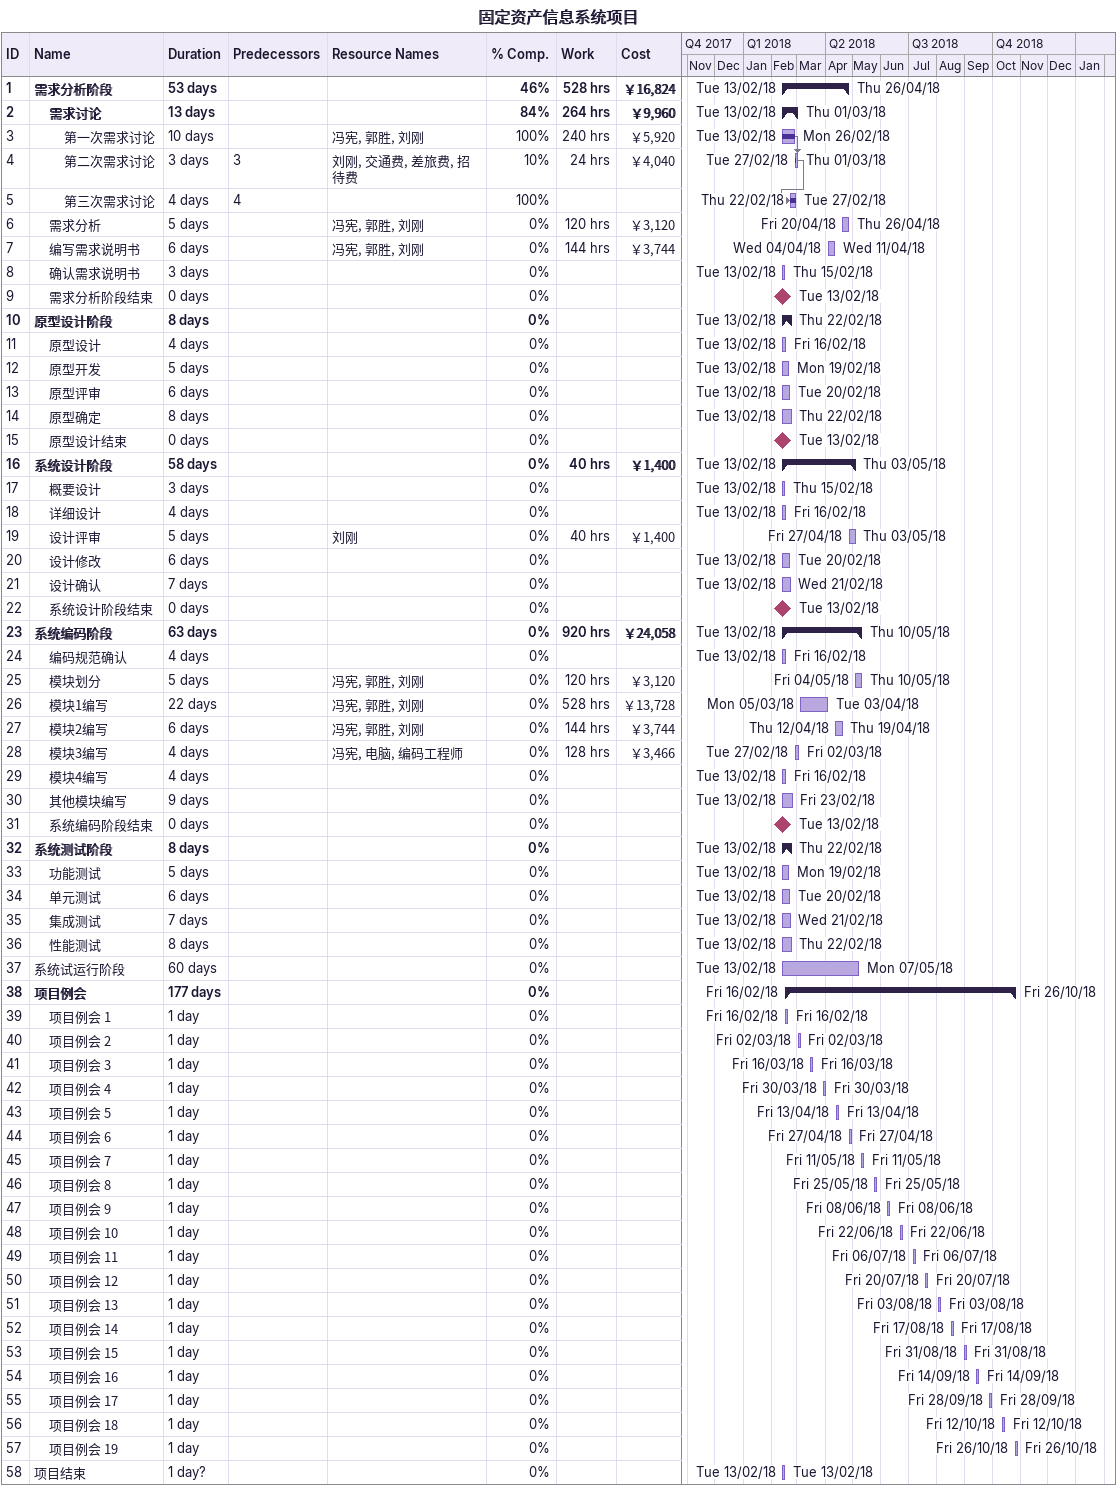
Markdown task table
固定资产信息系统项目

| ID | Level | Task | Duration | Start | Finish | Predecessors | Resources | % complete | Work (h) | Cost (￥) |
|---|---|---|---|---|---|---|---|---|---|---|
| 1 | 1 | **需求分析阶段** | 53d | 2018-02-13 | 2018-04-26 |  |  | 46 | 528 | 16824 |
| 2 | 2 | **需求讨论** | 13d | 2018-02-13 | 2018-03-01 |  |  | 84 | 264 | 9960 |
| 3 | 3 | 第一次需求讨论 | 10d | 2018-02-13 | 2018-02-26 |  | 冯宪, 郭胜, 刘刚 | 100 | 240 | 5920 |
| 4 | 3 | 第二次需求讨论 | 3d | 2018-02-27 | 2018-03-01 | 3 | 刘刚, 交通费, 差旅费, 招待费 | 10 | 24 | 4040 |
| 5 | 3 | 第三次需求讨论 | 4d | 2018-02-22 | 2018-02-27 | 4 |  | 100 |  |  |
| 6 | 2 | 需求分析 | 5d | 2018-04-20 | 2018-04-26 |  | 冯宪, 郭胜, 刘刚 | 0 | 120 | 3120 |
| 7 | 2 | 编写需求说明书 | 6d | 2018-04-04 | 2018-04-11 |  | 冯宪, 郭胜, 刘刚 | 0 | 144 | 3744 |
| 8 | 2 | 确认需求说明书 | 3d | 2018-02-13 | 2018-02-15 |  |  | 0 |  |  |
| 9 | 2 | 需求分析阶段结束 | 0d | 2018-02-13 | 2018-02-13 |  |  | 0 |  |  |
| 10 | 1 | **原型设计阶段** | 8d | 2018-02-13 | 2018-02-22 |  |  | 0 |  |  |
| 11 | 2 | 原型设计 | 4d | 2018-02-13 | 2018-02-16 |  |  | 0 |  |  |
| 12 | 2 | 原型开发 | 5d | 2018-02-13 | 2018-02-19 |  |  | 0 |  |  |
| 13 | 2 | 原型评审 | 6d | 2018-02-13 | 2018-02-20 |  |  | 0 |  |  |
| 14 | 2 | 原型确定 | 8d | 2018-02-13 | 2018-02-22 |  |  | 0 |  |  |
| 15 | 2 | 原型设计结束 | 0d | 2018-02-13 | 2018-02-13 |  |  | 0 |  |  |
| 16 | 1 | **系统设计阶段** | 58d | 2018-02-13 | 2018-05-03 |  |  | 0 | 40 | 1400 |
| 17 | 2 | 概要设计 | 3d | 2018-02-13 | 2018-02-15 |  |  | 0 |  |  |
| 18 | 2 | 详细设计 | 4d | 2018-02-13 | 2018-02-16 |  |  | 0 |  |  |
| 19 | 2 | 设计评审 | 5d | 2018-04-27 | 2018-05-03 |  | 刘刚 | 0 | 40 | 1400 |
| 20 | 2 | 设计修改 | 6d | 2018-02-13 | 2018-02-20 |  |  | 0 |  |  |
| 21 | 2 | 设计确认 | 7d | 2018-02-13 | 2018-02-21 |  |  | 0 |  |  |
| 22 | 2 | 系统设计阶段结束 | 0d | 2018-02-13 | 2018-02-13 |  |  | 0 |  |  |
| 23 | 1 | **系统编码阶段** | 63d | 2018-02-13 | 2018-05-10 |  |  | 0 | 920 | 24058 |
| 24 | 2 | 编码规范确认 | 4d | 2018-02-13 | 2018-02-16 |  |  | 0 |  |  |
| 25 | 2 | 模块划分 | 5d | 2018-05-04 | 2018-05-10 |  | 冯宪, 郭胜, 刘刚 | 0 | 120 | 3120 |
| 26 | 2 | 模块1编写 | 22d | 2018-03-05 | 2018-04-03 |  | 冯宪, 郭胜, 刘刚 | 0 | 528 | 13728 |
| 27 | 2 | 模块2编写 | 6d | 2018-04-12 | 2018-04-19 |  | 冯宪, 郭胜, 刘刚 | 0 | 144 | 3744 |
| 28 | 2 | 模块3编写 | 4d | 2018-02-27 | 2018-03-02 |  | 冯宪, 电脑, 编码工程师 | 0 | 128 | 3466 |
| 29 | 2 | 模块4编写 | 4d | 2018-02-13 | 2018-02-16 |  |  | 0 |  |  |
| 30 | 2 | 其他模块编写 | 9d | 2018-02-13 | 2018-02-23 |  |  | 0 |  |  |
| 31 | 2 | 系统编码阶段结束 | 0d | 2018-02-13 | 2018-02-13 |  |  | 0 |  |  |
| 32 | 1 | **系统测试阶段** | 8d | 2018-02-13 | 2018-02-22 |  |  | 0 |  |  |
| 33 | 2 | 功能测试 | 5d | 2018-02-13 | 2018-02-19 |  |  | 0 |  |  |
| 34 | 2 | 单元测试 | 6d | 2018-02-13 | 2018-02-20 |  |  | 0 |  |  |
| 35 | 2 | 集成测试 | 7d | 2018-02-13 | 2018-02-21 |  |  | 0 |  |  |
| 36 | 2 | 性能测试 | 8d | 2018-02-13 | 2018-02-22 |  |  | 0 |  |  |
| 37 | 1 | 系统试运行阶段 | 60d | 2018-02-13 | 2018-05-07 |  |  | 0 |  |  |
| 38 | 1 | **项目例会** | 177d | 2018-02-16 | 2018-10-26 |  |  | 0 |  |  |
| 39 | 2 | 项目例会 1 | 1d | 2018-02-16 | 2018-02-16 |  |  | 0 |  |  |
| 40 | 2 | 项目例会 2 | 1d | 2018-03-02 | 2018-03-02 |  |  | 0 |  |  |
| 41 | 2 | 项目例会 3 | 1d | 2018-03-16 | 2018-03-16 |  |  | 0 |  |  |
| 42 | 2 | 项目例会 4 | 1d | 2018-03-30 | 2018-03-30 |  |  | 0 |  |  |
| 43 | 2 | 项目例会 5 | 1d | 2018-04-13 | 2018-04-13 |  |  | 0 |  |  |
| 44 | 2 | 项目例会 6 | 1d | 2018-04-27 | 2018-04-27 |  |  | 0 |  |  |
| 45 | 2 | 项目例会 7 | 1d | 2018-05-11 | 2018-05-11 |  |  | 0 |  |  |
| 46 | 2 | 项目例会 8 | 1d | 2018-05-25 | 2018-05-25 |  |  | 0 |  |  |
| 47 | 2 | 项目例会 9 | 1d | 2018-06-08 | 2018-06-08 |  |  | 0 |  |  |
| 48 | 2 | 项目例会 10 | 1d | 2018-06-22 | 2018-06-22 |  |  | 0 |  |  |
| 49 | 2 | 项目例会 11 | 1d | 2018-07-06 | 2018-07-06 |  |  | 0 |  |  |
| 50 | 2 | 项目例会 12 | 1d | 2018-07-20 | 2018-07-20 |  |  | 0 |  |  |
| 51 | 2 | 项目例会 13 | 1d | 2018-08-03 | 2018-08-03 |  |  | 0 |  |  |
| 52 | 2 | 项目例会 14 | 1d | 2018-08-17 | 2018-08-17 |  |  | 0 |  |  |
| 53 | 2 | 项目例会 15 | 1d | 2018-08-31 | 2018-08-31 |  |  | 0 |  |  |
| 54 | 2 | 项目例会 16 | 1d | 2018-09-14 | 2018-09-14 |  |  | 0 |  |  |
| 55 | 2 | 项目例会 17 | 1d | 2018-09-28 | 2018-09-28 |  |  | 0 |  |  |
| 56 | 2 | 项目例会 18 | 1d | 2018-10-12 | 2018-10-12 |  |  | 0 |  |  |
| 57 | 2 | 项目例会 19 | 1d | 2018-10-26 | 2018-10-26 |  |  | 0 |  |  |
| 58 | 1 | 项目结束 | 1d? | 2018-02-13 | 2018-02-13 |  |  | 0 |  |  |
